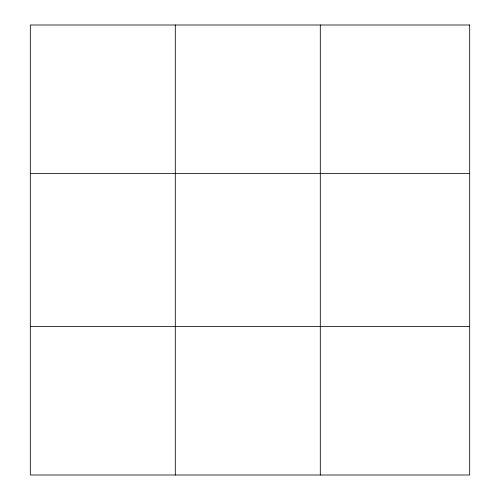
<?xml version="1.0" encoding="UTF-8"?>
<svg xmlns="http://www.w3.org/2000/svg" width="500" height="500" viewBox="0 0 500 500"><rect width="100%" height="100%" fill="white"/><g stroke="black" fill="none" stroke-linecap="round" stroke-linejoin="round"><path stroke-width="0.75" d="M175.306 475L175.306 25M320.3 475L320.3 25M30.312 173.5L469.688 173.5M30.312 326.5L469.688 326.5M469.688 25L469.688 475L30.312 475L30.312 25L469.688 25"/></g></svg>
